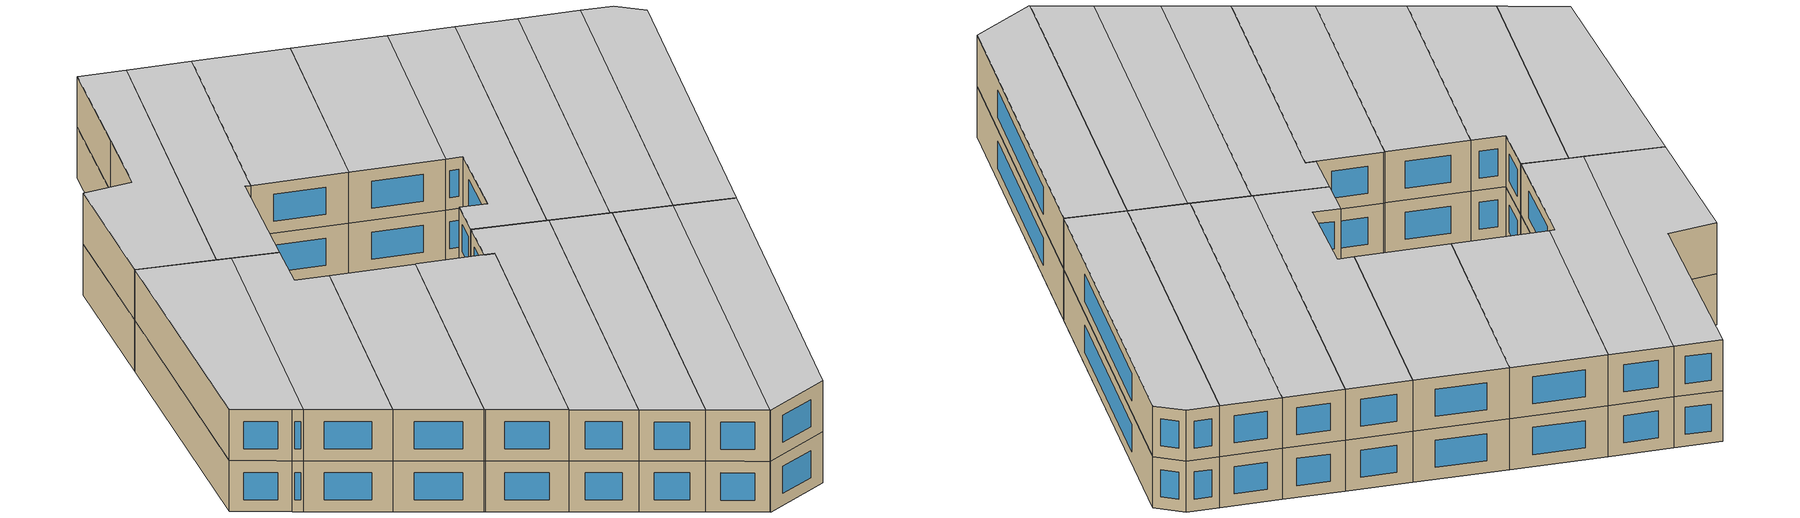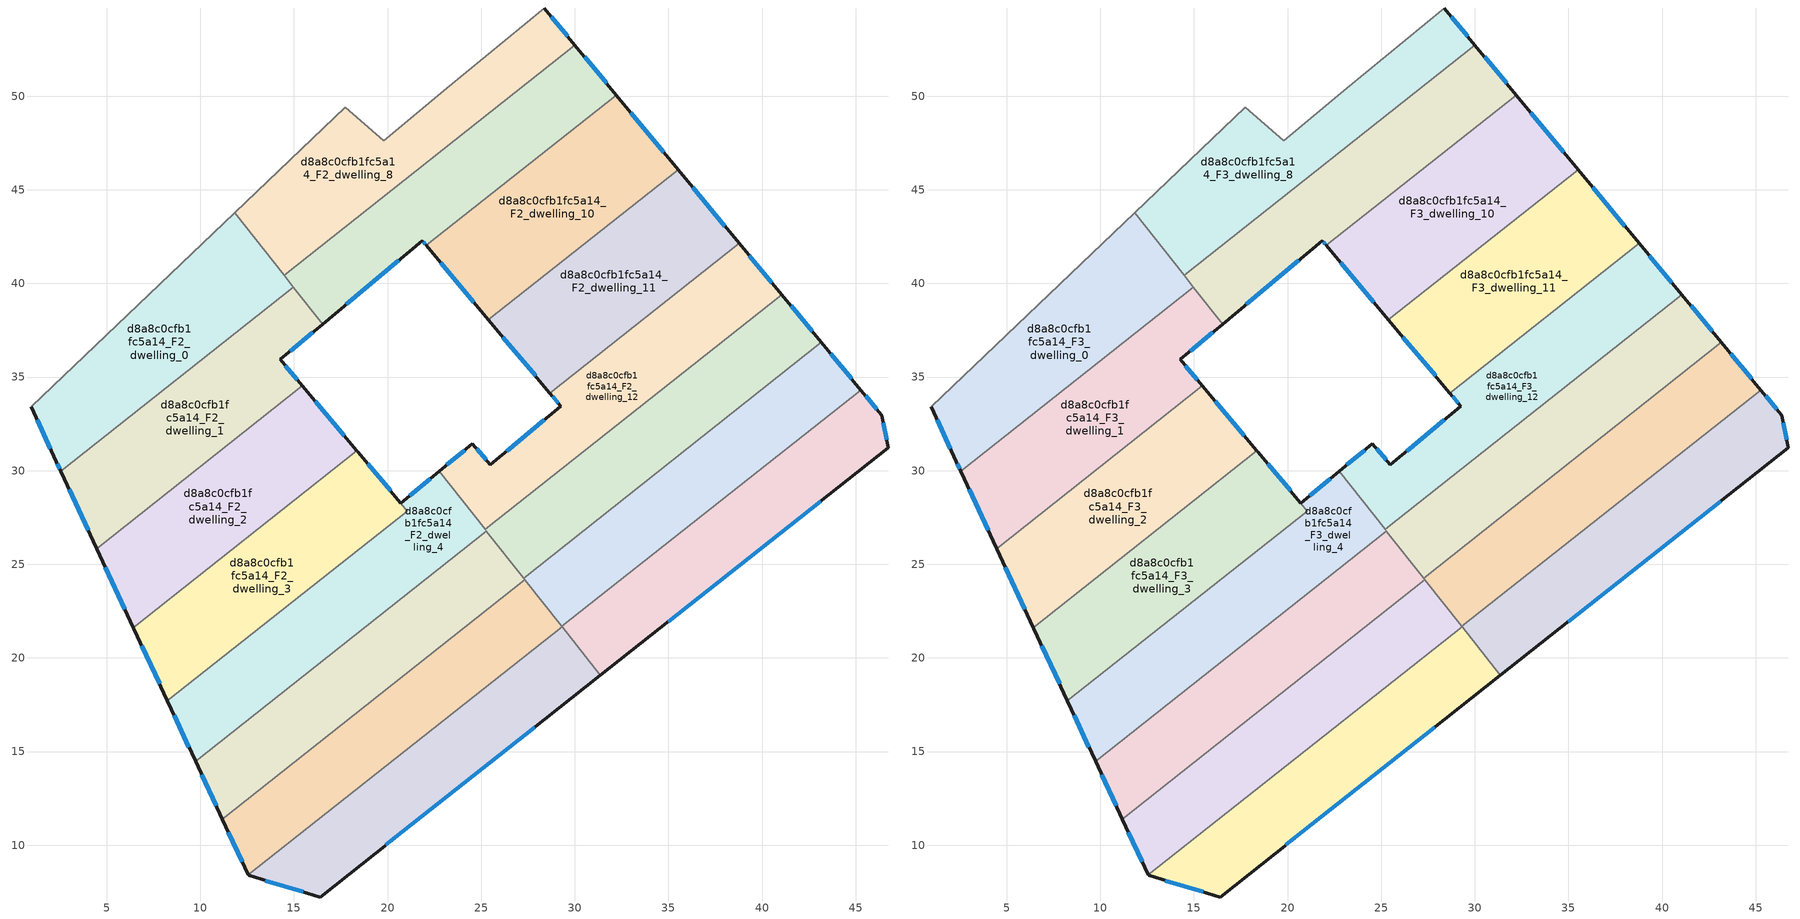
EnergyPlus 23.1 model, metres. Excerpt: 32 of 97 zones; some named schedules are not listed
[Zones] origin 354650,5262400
d8a8c0cfb1fc5a14_F2_dwelling_0
 floor to d8a8c0cfb1fc5a14_F1_dwelling_0 (EU_floor_Construction): 11.83,43.77 14.97,39.8 2.55,29.97 2.31,30.48 0.98,33.41 z6
 wall outside (EU_wall_Construction): 0.98,33.41 2.31,30.48 2.55,29.97 z6:9
 wall to d8a8c0cfb1fc5a14_F2_dwelling_1 (EU_wall_Construction): 2.55,29.97 14.97,39.8 z6:9
 wall adiabatic (EU_wall_Construction): 11.83,43.77 0.98,33.41 z6:9
 wall to d8a8c0cfb1fc5a14_F2_dwelling_8 (EU_wall_Construction): 14.48,40.43 11.83,43.77 z6:9
 wall to d8a8c0cfb1fc5a14_F2_dwelling_9 (EU_wall_Construction): 14.97,39.8 14.48,40.43 z6:9
 window (EU_Window_Construction): 2.37,30.36 2.5,30.09 / 1.29,32.72 2,31.17 z6.7:8.3
d8a8c0cfb1fc5a14_F2_dwelling_1
 floor to d8a8c0cfb1fc5a14_F1_dwelling_1 (EU_floor_Construction): 14.97,39.8 16.53,37.83 14.27,35.94 15.45,34.53 4.47,25.84 2.55,29.97 z6
 wall outside (EU_wall_Construction): 15.45,34.53 14.27,35.94 16.53,37.83 / 2.55,29.97 4.47,25.84 z6:9
 wall to d8a8c0cfb1fc5a14_F2_dwelling_2 (EU_wall_Construction): 4.47,25.84 15.45,34.53 z6:9
 wall to d8a8c0cfb1fc5a14_F2_dwelling_9 (EU_wall_Construction): 16.53,37.83 14.97,39.8 z6:9
 window (EU_Window_Construction): 14.8,36.39 16,37.39 / 15.17,34.86 14.54,35.61 / 3,29 4.02,26.81 z6.7:8.3
d8a8c0cfb1fc5a14_F2_dwelling_10
 floor to d8a8c0cfb1fc5a14_F1_dwelling_10 (EU_floor_Construction): 32.21,50.06 35.52,46.07 25.39,38.05 22.06,42.03 z6
 wall outside (EU_wall_Construction): 35.52,46.07 32.21,50.06 / 22.06,42.03 25.39,38.05 z6:9
 wall to d8a8c0cfb1fc5a14_F2_dwelling_9 (EU_wall_Construction): 32.21,50.06 22.06,42.03 z6:9
 wall to d8a8c0cfb1fc5a14_F2_dwelling_11 (EU_wall_Construction): 25.39,38.05 35.52,46.07 z6:9
 window (EU_Window_Construction): 34.74,47.01 32.99,49.12 / 22.84,41.09 24.61,38.99 z6.7:8.3
d8a8c0cfb1fc5a14_F2_dwelling_11
 floor to d8a8c0cfb1fc5a14_F1_dwelling_11 (EU_floor_Construction): 35.52,46.07 38.78,42.13 28.67,34.13 25.39,38.05 z6
 wall outside (EU_wall_Construction): 38.78,42.13 35.52,46.07 / 25.39,38.05 28.67,34.13 z6:9
 wall to d8a8c0cfb1fc5a14_F2_dwelling_12 (EU_wall_Construction): 28.67,34.13 38.78,42.13 z6:9
 window (EU_Window_Construction): 38.02,43.06 36.29,45.15 / 26.16,37.13 27.9,35.06 z6.7:8.3
d8a8c0cfb1fc5a14_F2_dwelling_12
 floor to d8a8c0cfb1fc5a14_F1_dwelling_12 (EU_floor_Construction): 38.78,42.13 41.05,39.39 25.21,26.86 22.75,29.97 24.53,31.45 25.48,30.3 29.25,33.45 28.67,34.13 z6
 wall outside (EU_wall_Construction): 28.67,34.13 29.25,33.45 25.48,30.3 24.53,31.45 22.75,29.97 / 41.05,39.39 38.78,42.13 z6:9
 wall to d8a8c0cfb1fc5a14_F2_dwelling_13 (EU_wall_Construction): 25.21,26.86 41.05,39.39 z6:9
 wall to d8a8c0cfb1fc5a14_F2_dwelling_4 (EU_wall_Construction): 22.75,29.97 25.21,26.86 z6:9
 window (EU_Window_Construction): 28.37,32.71 26.37,31.04 / 28.81,33.97 29.12,33.61 / 40.52,40.04 39.32,41.49 / 24.11,31.1 23.17,30.32 / 25.26,30.57 24.75,31.18 z6.7:8.3
d8a8c0cfb1fc5a14_F2_dwelling_13
 floor to d8a8c0cfb1fc5a14_F1_dwelling_13 (EU_floor_Construction): 41.05,39.39 43.17,36.85 27.27,24.26 25.21,26.86 z6
 wall outside (EU_wall_Construction): 43.17,36.85 41.05,39.39 z6:9
 wall to d8a8c0cfb1fc5a14_F2_dwelling_14 (EU_wall_Construction): 27.27,24.26 43.17,36.85 z6:9
 wall to d8a8c0cfb1fc5a14_F2_dwelling_5 (EU_wall_Construction): 25.28,26.78 27.27,24.26 z6:9
 wall to d8a8c0cfb1fc5a14_F2_dwelling_4 (EU_wall_Construction): 25.21,26.86 25.28,26.78 z6:9
 window (EU_Window_Construction): 42.67,37.44 41.55,38.8 z6.7:8.3
d8a8c0cfb1fc5a14_F2_dwelling_14
 floor to d8a8c0cfb1fc5a14_F1_dwelling_14 (EU_floor_Construction): 43.17,36.85 45.27,34.31 29.31,21.68 27.27,24.26 z6
 wall outside (EU_wall_Construction): 45.27,34.31 43.17,36.85 z6:9
 wall to d8a8c0cfb1fc5a14_F2_dwelling_15 (EU_wall_Construction): 29.31,21.68 45.27,34.31 z6:9
 wall to d8a8c0cfb1fc5a14_F2_dwelling_6 (EU_wall_Construction): 27.34,24.18 29.31,21.68 z6:9
 wall to d8a8c0cfb1fc5a14_F2_dwelling_5 (EU_wall_Construction): 27.27,24.27 27.34,24.18 z6:9
 window (EU_Window_Construction): 44.78,34.9 43.66,36.25 z6.7:8.3
d8a8c0cfb1fc5a14_F2_dwelling_15
 floor to d8a8c0cfb1fc5a14_F1_dwelling_15 (EU_floor_Construction): 46.39,32.96 46.73,31.23 31.37,19.08 29.31,21.68 45.27,34.31 z6
 wall outside (EU_wall_Construction): 31.37,19.08 46.73,31.23 46.39,32.96 45.27,34.31 z6:9
 wall to d8a8c0cfb1fc5a14_F2_dwelling_7 (EU_wall_Construction): 29.32,21.67 31.37,19.08 z6:9
 window (EU_Window_Construction): 46.12,33.28 45.53,33.99 / 46.65,31.64 46.47,32.56 / 34.98,21.93 43.13,28.38 z6.7:8.3
d8a8c0cfb1fc5a14_F2_dwelling_2
 floor to d8a8c0cfb1fc5a14_F1_dwelling_2 (EU_floor_Construction): 15.45,34.53 18.36,31.06 6.43,21.62 4.47,25.84 z6
 wall outside (EU_wall_Construction): 18.36,31.06 15.45,34.53 / 4.47,25.84 6.43,21.62 z6:9
 wall to d8a8c0cfb1fc5a14_F2_dwelling_3 (EU_wall_Construction): 6.43,21.62 18.36,31.06 z6:9
 window (EU_Window_Construction): 17.68,31.87 16.13,33.71 / 4.93,24.85 5.97,22.61 z6.7:8.3
d8a8c0cfb1fc5a14_F2_dwelling_3
 floor to d8a8c0cfb1fc5a14_F1_dwelling_3 (EU_floor_Construction): 18.4,31.02 21.06,27.84 8.25,17.7 6.45,21.57 6.43,21.62 18.36,31.06 z6
 wall outside (EU_wall_Construction): 20.7,28.27 18.4,31.02 18.36,31.06 / 6.43,21.62 6.45,21.57 8.25,17.7 z6:9
 wall to d8a8c0cfb1fc5a14_F2_dwelling_4 (EU_wall_Construction): 8.25,17.7 21.06,27.84 20.71,28.26 z6:9
 window (EU_Window_Construction): 20.16,28.91 18.94,30.37 / 6.87,20.66 7.83,18.61 z6.7:8.3
d8a8c0cfb1fc5a14_F2_dwelling_4
 floor to d8a8c0cfb1fc5a14_F1_dwelling_4 (EU_floor_Construction): 22.75,29.97 25.28,26.78 9.74,14.48 8.25,17.7 21.06,27.84 20.71,28.26 z6
 wall outside (EU_wall_Construction): 8.25,17.7 9.74,14.48 / 22.75,29.97 20.71,28.26 z6:9
 wall to d8a8c0cfb1fc5a14_F2_dwelling_5 (EU_wall_Construction): 9.74,14.48 25.28,26.78 z6:9
 window (EU_Window_Construction): 8.6,16.95 9.39,15.24 / 22.27,29.57 21.19,28.67 z6.7:8.3
d8a8c0cfb1fc5a14_F2_dwelling_5
 floor to d8a8c0cfb1fc5a14_F1_dwelling_5 (EU_floor_Construction): 25.28,26.78 27.34,24.18 11.18,11.39 9.74,14.48 z6
 wall outside (EU_wall_Construction): 9.74,14.48 11.18,11.39 z6:9
 wall to d8a8c0cfb1fc5a14_F2_dwelling_6 (EU_wall_Construction): 11.18,11.39 27.34,24.18 z6:9
 window (EU_Window_Construction): 10.08,13.76 10.84,12.12 z6.7:8.3
d8a8c0cfb1fc5a14_F2_dwelling_6
 floor to d8a8c0cfb1fc5a14_F1_dwelling_6 (EU_floor_Construction): 27.34,24.18 29.32,21.67 12.56,8.42 11.18,11.39 z6
 wall outside (EU_wall_Construction): 11.18,11.39 12.56,8.42 z6:9
 wall to d8a8c0cfb1fc5a14_F2_dwelling_7 (EU_wall_Construction): 12.56,8.42 29.32,21.67 z6:9
 window (EU_Window_Construction): 11.51,10.69 12.24,9.12 z6.7:8.3
d8a8c0cfb1fc5a14_F2_dwelling_7
 floor to d8a8c0cfb1fc5a14_F1_dwelling_7 (EU_floor_Construction): 29.32,21.67 31.37,19.08 16.4,7.23 12.58,8.38 12.56,8.42 z6
 wall outside (EU_wall_Construction): 12.56,8.42 12.58,8.38 16.4,7.23 31.37,19.08 z6:9
 window (EU_Window_Construction): 19.92,10.01 27.86,16.3 / 13.48,8.11 15.5,7.5 z6.7:8.3
d8a8c0cfb1fc5a14_F2_dwelling_8
 floor to d8a8c0cfb1fc5a14_F1_dwelling_8 (EU_floor_Construction): 28.36,54.71 30.01,52.72 14.47,40.43 11.83,43.77 17.74,49.41 19.81,47.62 23.16,50.41 z6
 wall outside (EU_wall_Construction): 30.01,52.72 28.36,54.71 z6:9
 wall adiabatic (EU_wall_Construction): 28.36,54.71 23.16,50.41 19.81,47.62 17.74,49.41 11.83,43.77 z6:9
 wall to d8a8c0cfb1fc5a14_F2_dwelling_9 (EU_wall_Construction): 14.47,40.43 30.01,52.72 z6:9
 window (EU_Window_Construction): 29.62,53.19 28.74,54.24 z6.7:8.3
d8a8c0cfb1fc5a14_F2_dwelling_9
 floor to d8a8c0cfb1fc5a14_F1_dwelling_9 (EU_floor_Construction): 30.01,52.72 32.21,50.06 22.06,42.03 21.85,42.27 16.53,37.83 14.47,40.43 z6
 wall outside (EU_wall_Construction): 16.53,37.83 21.85,42.27 22.06,42.03 / 32.21,50.06 30.01,52.72 z6:9
 window (EU_Window_Construction): 17.78,38.87 20.6,41.23 / 31.69,50.68 30.52,52.09 / 21.9,42.21 22.01,42.08 z6.7:8.3
d8a8c0cfb1fc5a14_F3_dwelling_0
 floor to d8a8c0cfb1fc5a14_F2_dwelling_0 (EU_floor_Construction): 11.83,43.77 14.97,39.8 2.55,29.97 2.31,30.48 0.98,33.41 z9
 wall outside (EU_wall_Construction): 0.98,33.41 2.31,30.48 2.55,29.97 z9:12
 wall to d8a8c0cfb1fc5a14_F3_dwelling_1 (EU_wall_Construction): 2.55,29.97 14.97,39.8 z9:12
 wall adiabatic (EU_wall_Construction): 11.83,43.77 0.98,33.41 z9:12
 wall to d8a8c0cfb1fc5a14_F3_dwelling_8 (EU_wall_Construction): 14.48,40.43 11.83,43.77 z9:12
 wall to d8a8c0cfb1fc5a14_F3_dwelling_9 (EU_wall_Construction): 14.97,39.8 14.48,40.43 z9:12
 window (EU_Window_Construction): 2.37,30.36 2.5,30.09 / 1.29,32.72 2,31.17 z9.7:11.3
 ceiling to d8a8c0cfb1fc5a14_F4_dwelling_0 (EU_floor_Construction): 14.97,39.8 11.83,43.77 0.98,33.41 2.31,30.48 2.55,29.97 z12
d8a8c0cfb1fc5a14_F3_dwelling_1
 floor to d8a8c0cfb1fc5a14_F2_dwelling_1 (EU_floor_Construction): 14.97,39.8 16.53,37.83 14.27,35.94 15.45,34.53 4.47,25.84 2.55,29.97 z9
 wall outside (EU_wall_Construction): 15.45,34.53 14.27,35.94 16.53,37.83 / 2.55,29.97 4.47,25.84 z9:12
 wall to d8a8c0cfb1fc5a14_F3_dwelling_2 (EU_wall_Construction): 4.47,25.84 15.45,34.53 z9:12
 wall to d8a8c0cfb1fc5a14_F3_dwelling_9 (EU_wall_Construction): 16.53,37.83 14.97,39.8 z9:12
 window (EU_Window_Construction): 14.8,36.39 16,37.39 / 15.17,34.86 14.54,35.61 / 3,29 4.02,26.81 z9.7:11.3
 ceiling to d8a8c0cfb1fc5a14_F4_dwelling_1 (EU_floor_Construction): 15.45,34.53 14.27,35.94 16.53,37.83 14.97,39.8 2.55,29.97 4.47,25.84 z12
d8a8c0cfb1fc5a14_F3_dwelling_10
 floor to d8a8c0cfb1fc5a14_F2_dwelling_10 (EU_floor_Construction): 32.21,50.06 35.52,46.07 25.39,38.05 22.06,42.03 z9
 wall outside (EU_wall_Construction): 35.52,46.07 32.21,50.06 / 22.06,42.03 25.39,38.05 z9:12
 wall to d8a8c0cfb1fc5a14_F3_dwelling_9 (EU_wall_Construction): 32.21,50.06 22.06,42.03 z9:12
 wall to d8a8c0cfb1fc5a14_F3_dwelling_11 (EU_wall_Construction): 25.39,38.05 35.52,46.07 z9:12
 window (EU_Window_Construction): 34.74,47.01 32.99,49.12 / 22.84,41.09 24.61,38.99 z9.7:11.3
 ceiling to d8a8c0cfb1fc5a14_F4_dwelling_10 (EU_floor_Construction): 35.52,46.07 32.21,50.06 22.06,42.03 25.39,38.05 z12
d8a8c0cfb1fc5a14_F3_dwelling_11
 floor to d8a8c0cfb1fc5a14_F2_dwelling_11 (EU_floor_Construction): 35.52,46.07 38.78,42.13 28.67,34.13 25.39,38.05 z9
 wall outside (EU_wall_Construction): 38.78,42.13 35.52,46.07 / 25.39,38.05 28.67,34.13 z9:12
 wall to d8a8c0cfb1fc5a14_F3_dwelling_12 (EU_wall_Construction): 28.67,34.13 38.78,42.13 z9:12
 window (EU_Window_Construction): 38.02,43.06 36.29,45.15 / 26.16,37.13 27.9,35.06 z9.7:11.3
 ceiling to d8a8c0cfb1fc5a14_F4_dwelling_11 (EU_floor_Construction): 38.78,42.13 35.52,46.07 25.39,38.05 28.67,34.13 z12
d8a8c0cfb1fc5a14_F3_dwelling_12
 floor to d8a8c0cfb1fc5a14_F2_dwelling_12 (EU_floor_Construction): 38.78,42.13 41.05,39.39 25.21,26.86 22.75,29.97 24.53,31.45 25.48,30.3 29.25,33.45 28.67,34.13 z9
 wall outside (EU_wall_Construction): 28.67,34.13 29.25,33.45 25.48,30.3 24.53,31.45 22.75,29.97 / 41.05,39.39 38.78,42.13 z9:12
 wall to d8a8c0cfb1fc5a14_F3_dwelling_13 (EU_wall_Construction): 25.21,26.86 41.05,39.39 z9:12
 wall to d8a8c0cfb1fc5a14_F3_dwelling_4 (EU_wall_Construction): 22.75,29.97 25.21,26.86 z9:12
 window (EU_Window_Construction): 28.37,32.71 26.37,31.04 / 28.81,33.97 29.12,33.61 / 40.52,40.04 39.32,41.49 / 24.11,31.1 23.17,30.32 / 25.26,30.57 24.75,31.18 z9.7:11.3
 ceiling to d8a8c0cfb1fc5a14_F4_dwelling_12 (EU_floor_Construction): 41.05,39.39 38.78,42.13 28.67,34.13 29.25,33.45 25.48,30.3 24.53,31.45 22.75,29.97 25.21,26.86 z12
d8a8c0cfb1fc5a14_F3_dwelling_13
 floor to d8a8c0cfb1fc5a14_F2_dwelling_13 (EU_floor_Construction): 41.05,39.39 43.17,36.85 27.27,24.26 25.21,26.86 z9
 wall outside (EU_wall_Construction): 43.17,36.85 41.05,39.39 z9:12
 wall to d8a8c0cfb1fc5a14_F3_dwelling_14 (EU_wall_Construction): 27.27,24.26 43.17,36.85 z9:12
 wall to d8a8c0cfb1fc5a14_F3_dwelling_5 (EU_wall_Construction): 25.28,26.78 27.27,24.26 z9:12
 wall to d8a8c0cfb1fc5a14_F3_dwelling_4 (EU_wall_Construction): 25.21,26.86 25.28,26.78 z9:12
 window (EU_Window_Construction): 42.67,37.44 41.55,38.8 z9.7:11.3
 ceiling to d8a8c0cfb1fc5a14_F4_dwelling_13 (EU_floor_Construction): 43.17,36.85 41.05,39.39 25.21,26.86 27.27,24.26 z12
d8a8c0cfb1fc5a14_F3_dwelling_14
 floor to d8a8c0cfb1fc5a14_F2_dwelling_14 (EU_floor_Construction): 43.17,36.85 45.27,34.31 29.31,21.68 27.27,24.26 z9
 wall outside (EU_wall_Construction): 45.27,34.31 43.17,36.85 z9:12
 wall to d8a8c0cfb1fc5a14_F3_dwelling_15 (EU_wall_Construction): 29.31,21.68 45.27,34.31 z9:12
 wall to d8a8c0cfb1fc5a14_F3_dwelling_6 (EU_wall_Construction): 27.34,24.18 29.31,21.68 z9:12
 wall to d8a8c0cfb1fc5a14_F3_dwelling_5 (EU_wall_Construction): 27.27,24.27 27.34,24.18 z9:12
 window (EU_Window_Construction): 44.78,34.9 43.66,36.25 z9.7:11.3
 ceiling to d8a8c0cfb1fc5a14_F4_dwelling_14 (EU_floor_Construction): 45.27,34.31 43.17,36.85 27.27,24.26 29.31,21.68 z12
d8a8c0cfb1fc5a14_F3_dwelling_15
 floor to d8a8c0cfb1fc5a14_F2_dwelling_15 (EU_floor_Construction): 46.39,32.96 46.73,31.23 31.37,19.08 29.31,21.68 45.27,34.31 z9
 wall outside (EU_wall_Construction): 31.37,19.08 46.73,31.23 46.39,32.96 45.27,34.31 z9:12
 wall to d8a8c0cfb1fc5a14_F3_dwelling_7 (EU_wall_Construction): 29.32,21.67 31.37,19.08 z9:12
 window (EU_Window_Construction): 46.12,33.28 45.53,33.99 / 46.65,31.64 46.47,32.56 / 34.98,21.93 43.13,28.38 z9.7:11.3
 ceiling to d8a8c0cfb1fc5a14_F4_dwelling_15 (EU_floor_Construction): 46.73,31.23 46.39,32.96 45.27,34.31 29.31,21.68 31.37,19.08 z12
d8a8c0cfb1fc5a14_F3_dwelling_2
 floor to d8a8c0cfb1fc5a14_F2_dwelling_2 (EU_floor_Construction): 15.45,34.53 18.36,31.06 6.43,21.62 4.47,25.84 z9
 wall outside (EU_wall_Construction): 18.36,31.06 15.45,34.53 / 4.47,25.84 6.43,21.62 z9:12
 wall to d8a8c0cfb1fc5a14_F3_dwelling_3 (EU_wall_Construction): 6.43,21.62 18.36,31.06 z9:12
 window (EU_Window_Construction): 17.68,31.87 16.13,33.71 / 4.93,24.85 5.97,22.61 z9.7:11.3
 ceiling to d8a8c0cfb1fc5a14_F4_dwelling_2 (EU_floor_Construction): 18.36,31.06 15.45,34.53 4.47,25.84 6.43,21.62 z12
d8a8c0cfb1fc5a14_F3_dwelling_3
 floor to d8a8c0cfb1fc5a14_F2_dwelling_3 (EU_floor_Construction): 18.4,31.02 21.06,27.84 8.25,17.7 6.45,21.57 6.43,21.62 18.36,31.06 z9
 wall outside (EU_wall_Construction): 20.7,28.27 18.4,31.02 18.36,31.06 / 6.43,21.62 6.45,21.57 8.25,17.7 z9:12
 wall to d8a8c0cfb1fc5a14_F3_dwelling_4 (EU_wall_Construction): 8.25,17.7 21.06,27.84 20.71,28.26 z9:12
 window (EU_Window_Construction): 20.16,28.91 18.94,30.37 / 6.87,20.66 7.83,18.61 z9.7:11.3
 ceiling to d8a8c0cfb1fc5a14_F4_dwelling_3 (EU_floor_Construction): 21.06,27.84 18.4,31.02 18.36,31.06 6.43,21.62 6.45,21.57 8.25,17.7 z12
d8a8c0cfb1fc5a14_F3_dwelling_4
 floor to d8a8c0cfb1fc5a14_F2_dwelling_4 (EU_floor_Construction): 22.75,29.97 25.28,26.78 9.74,14.48 8.25,17.7 21.06,27.84 20.71,28.26 z9
 wall outside (EU_wall_Construction): 8.25,17.7 9.74,14.48 / 22.75,29.97 20.71,28.26 z9:12
 wall to d8a8c0cfb1fc5a14_F3_dwelling_5 (EU_wall_Construction): 9.74,14.48 25.28,26.78 z9:12
 window (EU_Window_Construction): 8.6,16.95 9.39,15.24 / 22.27,29.57 21.19,28.67 z9.7:11.3
 ceiling to d8a8c0cfb1fc5a14_F4_dwelling_4 (EU_floor_Construction): 25.28,26.78 22.75,29.97 20.71,28.26 21.06,27.84 8.25,17.7 9.74,14.48 z12
d8a8c0cfb1fc5a14_F3_dwelling_5
 floor to d8a8c0cfb1fc5a14_F2_dwelling_5 (EU_floor_Construction): 25.28,26.78 27.34,24.18 11.18,11.39 9.74,14.48 z9
 wall outside (EU_wall_Construction): 9.74,14.48 11.18,11.39 z9:12
 wall to d8a8c0cfb1fc5a14_F3_dwelling_6 (EU_wall_Construction): 11.18,11.39 27.34,24.18 z9:12
 window (EU_Window_Construction): 10.08,13.76 10.84,12.12 z9.7:11.3
 ceiling to d8a8c0cfb1fc5a14_F4_dwelling_5 (EU_floor_Construction): 27.34,24.18 25.28,26.78 9.74,14.48 11.18,11.39 z12
d8a8c0cfb1fc5a14_F3_dwelling_6
 floor to d8a8c0cfb1fc5a14_F2_dwelling_6 (EU_floor_Construction): 27.34,24.18 29.32,21.67 12.56,8.42 11.18,11.39 z9
 wall outside (EU_wall_Construction): 11.18,11.39 12.56,8.42 z9:12
 wall to d8a8c0cfb1fc5a14_F3_dwelling_7 (EU_wall_Construction): 12.56,8.42 29.32,21.67 z9:12
 window (EU_Window_Construction): 11.51,10.69 12.24,9.12 z9.7:11.3
 ceiling to d8a8c0cfb1fc5a14_F4_dwelling_6 (EU_floor_Construction): 29.32,21.67 27.34,24.18 11.18,11.39 12.56,8.42 z12
d8a8c0cfb1fc5a14_F3_dwelling_7
 floor to d8a8c0cfb1fc5a14_F2_dwelling_7 (EU_floor_Construction): 29.32,21.67 31.37,19.08 16.4,7.23 12.58,8.38 12.56,8.42 z9
 wall outside (EU_wall_Construction): 12.56,8.42 12.58,8.38 16.4,7.23 31.37,19.08 z9:12
 window (EU_Window_Construction): 19.92,10.01 27.86,16.3 / 13.48,8.11 15.5,7.5 z9.7:11.3
 ceiling to d8a8c0cfb1fc5a14_F4_dwelling_7 (EU_floor_Construction): 31.37,19.08 29.32,21.67 12.56,8.42 12.58,8.38 16.4,7.23 z12
d8a8c0cfb1fc5a14_F3_dwelling_8
 floor to d8a8c0cfb1fc5a14_F2_dwelling_8 (EU_floor_Construction): 28.36,54.71 30.01,52.72 14.47,40.43 11.83,43.77 17.74,49.41 19.81,47.62 23.16,50.41 z9
 wall outside (EU_wall_Construction): 30.01,52.72 28.36,54.71 z9:12
 wall adiabatic (EU_wall_Construction): 28.36,54.71 23.16,50.41 19.81,47.62 17.74,49.41 11.83,43.77 z9:12
 wall to d8a8c0cfb1fc5a14_F3_dwelling_9 (EU_wall_Construction): 14.47,40.43 30.01,52.72 z9:12
 window (EU_Window_Construction): 29.62,53.19 28.74,54.24 z9.7:11.3
 ceiling to d8a8c0cfb1fc5a14_F4_dwelling_8 (EU_floor_Construction): 23.16,50.41 19.81,47.62 17.74,49.41 11.83,43.77 14.47,40.43 30.01,52.72 28.36,54.71 z12
d8a8c0cfb1fc5a14_F3_dwelling_9
 floor to d8a8c0cfb1fc5a14_F2_dwelling_9 (EU_floor_Construction): 30.01,52.72 32.21,50.06 22.06,42.03 21.85,42.27 16.53,37.83 14.47,40.43 z9
 wall outside (EU_wall_Construction): 16.53,37.83 21.85,42.27 22.06,42.03 / 32.21,50.06 30.01,52.72 z9:12
 window (EU_Window_Construction): 17.78,38.87 20.6,41.23 / 31.69,50.68 30.52,52.09 / 21.9,42.21 22.01,42.08 z9.7:11.3
 ceiling to d8a8c0cfb1fc5a14_F4_dwelling_9 (EU_floor_Construction): 22.06,42.03 32.21,50.06 30.01,52.72 14.47,40.43 16.53,37.83 21.85,42.27 z12
[Building]
EU S2 Campaign: North Axis=0; Terrain=City; Solar Distribution=FullExterior
[Site:Location]
Budapest.Ferenc.Liszt.Intl.AP: Latitude=47.437; Longitude=19.256; Time Zone=1; Elevation=185
[SizingPeriod:WeatherFileDays]
AnnualSizingPeriod: Begin Month=1; Begin Day of Month=1; End Month=12; End Day of Month=31; Day of Week for Start Day=Monday; Use Weather File Daylight Saving Period=No; Use Weather File Rain and Snow Indicators=No
[MATERIAL]
EU_InternalMass_Material: Roughness=MediumRough; Thickness=0.1; Conductivity=1; Density=1800; Specific Heat=900; Thermal Absorptance=0.9; Solar Absorptance=0.7; Visible Absorptance=0.7
[MATERIAL:NOMASS] Roughness=MediumRough; Thermal Absorptance=0.9; Solar Absorptance=0.7; Visible Absorptance=0.7
Name | Thermal Resistance
EU_wall_NoMass | 0.832559
EU_floor_NoMass | 0.872794
[WINDOWMATERIAL:SIMPLEGLAZINGSYSTEM]
EU_Window_SimpleGlazing: UFactor=2.79869; Solar Heat Gain Coefficient=0.75; Visible Transmittance=0.75
[CONSTRUCTION]
EU_wall_Construction: EU_wall_NoMass
EU_floor_Construction: EU_floor_NoMass
EU_Window_Construction: EU_Window_SimpleGlazing
EU_InternalMass_Construction: EU_InternalMass_Material
[ZONE] Type=1; Multiplier=1; Ceiling Height=autocalculate; Floor Area=autocalculate; Part of Total Floor Area=Yes
Name | Volume
d8a8c0cfb1fc5a14_F2_dwelling_0; d8a8c0cfb1fc5a14_F3_dwelling_0 | 200.952
d8a8c0cfb1fc5a14_F2_dwelling_1; d8a8c0cfb1fc5a14_F3_dwelling_1; d8a8c0cfb1fc5a14_F2_dwelling_5; d8a8c0cfb1fc5a14_F3_dwelling_5 | 200.955
d8a8c0cfb1fc5a14_F2_dwelling_10; d8a8c0cfb1fc5a14_F3_dwelling_10 | 200.999
d8a8c0cfb1fc5a14_F2_dwelling_11; d8a8c0cfb1fc5a14_F3_dwelling_11 | 197.911
d8a8c0cfb1fc5a14_F2_dwelling_12; d8a8c0cfb1fc5a14_F3_dwelling_12 | 204.01
d8a8c0cfb1fc5a14_F2_dwelling_13; d8a8c0cfb1fc5a14_F3_dwelling_13; d8a8c0cfb1fc5a14_F2_dwelling_6; d8a8c0cfb1fc5a14_F3_dwelling_6 | 200.908
d8a8c0cfb1fc5a14_F2_dwelling_14; d8a8c0cfb1fc5a14_F3_dwelling_14 | 200.985
d8a8c0cfb1fc5a14_F2_dwelling_15; d8a8c0cfb1fc5a14_F3_dwelling_15 | 200.94
d8a8c0cfb1fc5a14_F2_dwelling_2; d8a8c0cfb1fc5a14_F3_dwelling_2 | 198.65
d8a8c0cfb1fc5a14_F2_dwelling_3; d8a8c0cfb1fc5a14_F3_dwelling_3 | 198.526
d8a8c0cfb1fc5a14_F2_dwelling_4; d8a8c0cfb1fc5a14_F3_dwelling_4 | 205.615
d8a8c0cfb1fc5a14_F2_dwelling_7; d8a8c0cfb1fc5a14_F3_dwelling_7 | 200.996
d8a8c0cfb1fc5a14_F2_dwelling_8; d8a8c0cfb1fc5a14_F3_dwelling_8 | 200.971
d8a8c0cfb1fc5a14_F2_dwelling_9; d8a8c0cfb1fc5a14_F3_dwelling_9 | 200.895
[INTERNALMASS] Construction=EU_InternalMass_Construction
Name | Zone or ZoneList | Surface Area
d8a8c0cfb1fc5a14_F2_dwelling_0_EU_InternalMass | d8a8c0cfb1fc5a14_F2_dwelling_0 | 66.984
d8a8c0cfb1fc5a14_F2_dwelling_1_EU_InternalMass | d8a8c0cfb1fc5a14_F2_dwelling_1 | 66.9851
d8a8c0cfb1fc5a14_F2_dwelling_2_EU_InternalMass | d8a8c0cfb1fc5a14_F2_dwelling_2 | 66.2105
d8a8c0cfb1fc5a14_F2_dwelling_3_EU_InternalMass | d8a8c0cfb1fc5a14_F2_dwelling_3 | 66.1892
d8a8c0cfb1fc5a14_F2_dwelling_4_EU_InternalMass | d8a8c0cfb1fc5a14_F2_dwelling_4 | 68.5387
d8a8c0cfb1fc5a14_F2_dwelling_5_EU_InternalMass | d8a8c0cfb1fc5a14_F2_dwelling_5 | 66.9851
d8a8c0cfb1fc5a14_F2_dwelling_6_EU_InternalMass | d8a8c0cfb1fc5a14_F2_dwelling_6 | 66.9694
d8a8c0cfb1fc5a14_F2_dwelling_7_EU_InternalMass | d8a8c0cfb1fc5a14_F2_dwelling_7 | 66.9987
d8a8c0cfb1fc5a14_F2_dwelling_8_EU_InternalMass | d8a8c0cfb1fc5a14_F2_dwelling_8 | 66.9903
d8a8c0cfb1fc5a14_F2_dwelling_9_EU_InternalMass | d8a8c0cfb1fc5a14_F2_dwelling_9 | 66.9652
d8a8c0cfb1fc5a14_F2_dwelling_10_EU_InternalMass | d8a8c0cfb1fc5a14_F2_dwelling_10 | 66.9996
d8a8c0cfb1fc5a14_F2_dwelling_11_EU_InternalMass | d8a8c0cfb1fc5a14_F2_dwelling_11 | 65.9704
d8a8c0cfb1fc5a14_F2_dwelling_12_EU_InternalMass | d8a8c0cfb1fc5a14_F2_dwelling_12 | 68.0022
d8a8c0cfb1fc5a14_F2_dwelling_13_EU_InternalMass | d8a8c0cfb1fc5a14_F2_dwelling_13 | 66.9695
d8a8c0cfb1fc5a14_F2_dwelling_14_EU_InternalMass | d8a8c0cfb1fc5a14_F2_dwelling_14 | 66.9952
d8a8c0cfb1fc5a14_F2_dwelling_15_EU_InternalMass | d8a8c0cfb1fc5a14_F2_dwelling_15 | 66.9799
d8a8c0cfb1fc5a14_F3_dwelling_0_EU_InternalMass | d8a8c0cfb1fc5a14_F3_dwelling_0 | 66.984
d8a8c0cfb1fc5a14_F3_dwelling_1_EU_InternalMass | d8a8c0cfb1fc5a14_F3_dwelling_1 | 66.9851
d8a8c0cfb1fc5a14_F3_dwelling_2_EU_InternalMass | d8a8c0cfb1fc5a14_F3_dwelling_2 | 66.2105
d8a8c0cfb1fc5a14_F3_dwelling_3_EU_InternalMass | d8a8c0cfb1fc5a14_F3_dwelling_3 | 66.1892
d8a8c0cfb1fc5a14_F3_dwelling_4_EU_InternalMass | d8a8c0cfb1fc5a14_F3_dwelling_4 | 68.5387
d8a8c0cfb1fc5a14_F3_dwelling_5_EU_InternalMass | d8a8c0cfb1fc5a14_F3_dwelling_5 | 66.9851
d8a8c0cfb1fc5a14_F3_dwelling_6_EU_InternalMass | d8a8c0cfb1fc5a14_F3_dwelling_6 | 66.9694
d8a8c0cfb1fc5a14_F3_dwelling_7_EU_InternalMass | d8a8c0cfb1fc5a14_F3_dwelling_7 | 66.9987
d8a8c0cfb1fc5a14_F3_dwelling_8_EU_InternalMass | d8a8c0cfb1fc5a14_F3_dwelling_8 | 66.9903
d8a8c0cfb1fc5a14_F3_dwelling_9_EU_InternalMass | d8a8c0cfb1fc5a14_F3_dwelling_9 | 66.9652
d8a8c0cfb1fc5a14_F3_dwelling_10_EU_InternalMass | d8a8c0cfb1fc5a14_F3_dwelling_10 | 66.9996
d8a8c0cfb1fc5a14_F3_dwelling_11_EU_InternalMass | d8a8c0cfb1fc5a14_F3_dwelling_11 | 65.9704
d8a8c0cfb1fc5a14_F3_dwelling_12_EU_InternalMass | d8a8c0cfb1fc5a14_F3_dwelling_12 | 68.0022
d8a8c0cfb1fc5a14_F3_dwelling_13_EU_InternalMass | d8a8c0cfb1fc5a14_F3_dwelling_13 | 66.9695
d8a8c0cfb1fc5a14_F3_dwelling_14_EU_InternalMass | d8a8c0cfb1fc5a14_F3_dwelling_14 | 66.9952
d8a8c0cfb1fc5a14_F3_dwelling_15_EU_InternalMass | d8a8c0cfb1fc5a14_F3_dwelling_15 | 66.9799
[OTHEREQUIPMENT] Fuel Type=Electricity; Design Level Calculation Method=Watts/Area; Power per Zone Floor Area=1; Fraction Latent=0; Fraction Radiant=0; Fraction Lost=0; Carbon Dioxide Generation Rate=0; EndUse Subcategory=EU_Step8_InternalGains
Name | Zone or ZoneList or Space or SpaceList | Schedule
EU_Step8_InternalGain_d8a8c0cfb1fc5a14_F2_dwelling_0_f000 | d8a8c0cfb1fc5a14_F2_dwelling_0 | EU_Step8_GainSchedule_d8a8c0cfb1fc5a14_F2_dwelling_0_f000
EU_Step8_InternalGain_d8a8c0cfb1fc5a14_F2_dwelling_1_f000 | d8a8c0cfb1fc5a14_F2_dwelling_1 | EU_Step8_GainSchedule_d8a8c0cfb1fc5a14_F2_dwelling_1_f000
EU_Step8_InternalGain_d8a8c0cfb1fc5a14_F2_dwelling_2_f000 | d8a8c0cfb1fc5a14_F2_dwelling_2 | EU_Step8_GainSchedule_d8a8c0cfb1fc5a14_F2_dwelling_2_f000
EU_Step8_InternalGain_d8a8c0cfb1fc5a14_F2_dwelling_3_f000 | d8a8c0cfb1fc5a14_F2_dwelling_3 | EU_Step8_GainSchedule_d8a8c0cfb1fc5a14_F2_dwelling_3_f000
EU_Step8_InternalGain_d8a8c0cfb1fc5a14_F2_dwelling_4_f000 | d8a8c0cfb1fc5a14_F2_dwelling_4 | EU_Step8_GainSchedule_d8a8c0cfb1fc5a14_F2_dwelling_4_f000
EU_Step8_InternalGain_d8a8c0cfb1fc5a14_F2_dwelling_5_f000 | d8a8c0cfb1fc5a14_F2_dwelling_5 | EU_Step8_GainSchedule_d8a8c0cfb1fc5a14_F2_dwelling_5_f000
EU_Step8_InternalGain_d8a8c0cfb1fc5a14_F2_dwelling_6_f000 | d8a8c0cfb1fc5a14_F2_dwelling_6 | EU_Step8_GainSchedule_d8a8c0cfb1fc5a14_F2_dwelling_6_f000
EU_Step8_InternalGain_d8a8c0cfb1fc5a14_F2_dwelling_7_f000 | d8a8c0cfb1fc5a14_F2_dwelling_7 | EU_Step8_GainSchedule_d8a8c0cfb1fc5a14_F2_dwelling_7_f000
EU_Step8_InternalGain_d8a8c0cfb1fc5a14_F2_dwelling_8_f000 | d8a8c0cfb1fc5a14_F2_dwelling_8 | EU_Step8_GainSchedule_d8a8c0cfb1fc5a14_F2_dwelling_8_f000
EU_Step8_InternalGain_d8a8c0cfb1fc5a14_F2_dwelling_9_f000 | d8a8c0cfb1fc5a14_F2_dwelling_9 | EU_Step8_GainSchedule_d8a8c0cfb1fc5a14_F2_dwelling_9_f000
EU_Step8_InternalGain_d8a8c0cfb1fc5a14_F2_dwelling_10_f000 | d8a8c0cfb1fc5a14_F2_dwelling_10 | EU_Step8_GainSchedule_d8a8c0cfb1fc5a14_F2_dwelling_10_f000
EU_Step8_InternalGain_d8a8c0cfb1fc5a14_F2_dwelling_11_f000 | d8a8c0cfb1fc5a14_F2_dwelling_11 | EU_Step8_GainSchedule_d8a8c0cfb1fc5a14_F2_dwelling_11_f000
EU_Step8_InternalGain_d8a8c0cfb1fc5a14_F2_dwelling_12_f000 | d8a8c0cfb1fc5a14_F2_dwelling_12 | EU_Step8_GainSchedule_d8a8c0cfb1fc5a14_F2_dwelling_12_f000
EU_Step8_InternalGain_d8a8c0cfb1fc5a14_F2_dwelling_13_f000 | d8a8c0cfb1fc5a14_F2_dwelling_13 | EU_Step8_GainSchedule_d8a8c0cfb1fc5a14_F2_dwelling_13_f000
EU_Step8_InternalGain_d8a8c0cfb1fc5a14_F2_dwelling_14_f000 | d8a8c0cfb1fc5a14_F2_dwelling_14 | EU_Step8_GainSchedule_d8a8c0cfb1fc5a14_F2_dwelling_14_f000
EU_Step8_InternalGain_d8a8c0cfb1fc5a14_F2_dwelling_15_f000 | d8a8c0cfb1fc5a14_F2_dwelling_15 | EU_Step8_GainSchedule_d8a8c0cfb1fc5a14_F2_dwelling_15_f000
EU_Step8_InternalGain_d8a8c0cfb1fc5a14_F3_dwelling_0_f000 | d8a8c0cfb1fc5a14_F3_dwelling_0 | EU_Step8_GainSchedule_d8a8c0cfb1fc5a14_F3_dwelling_0_f000
EU_Step8_InternalGain_d8a8c0cfb1fc5a14_F3_dwelling_1_f000 | d8a8c0cfb1fc5a14_F3_dwelling_1 | EU_Step8_GainSchedule_d8a8c0cfb1fc5a14_F3_dwelling_1_f000
EU_Step8_InternalGain_d8a8c0cfb1fc5a14_F3_dwelling_2_f000 | d8a8c0cfb1fc5a14_F3_dwelling_2 | EU_Step8_GainSchedule_d8a8c0cfb1fc5a14_F3_dwelling_2_f000
EU_Step8_InternalGain_d8a8c0cfb1fc5a14_F3_dwelling_3_f000 | d8a8c0cfb1fc5a14_F3_dwelling_3 | EU_Step8_GainSchedule_d8a8c0cfb1fc5a14_F3_dwelling_3_f000
EU_Step8_InternalGain_d8a8c0cfb1fc5a14_F3_dwelling_4_f000 | d8a8c0cfb1fc5a14_F3_dwelling_4 | EU_Step8_GainSchedule_d8a8c0cfb1fc5a14_F3_dwelling_4_f000
EU_Step8_InternalGain_d8a8c0cfb1fc5a14_F3_dwelling_5_f000 | d8a8c0cfb1fc5a14_F3_dwelling_5 | EU_Step8_GainSchedule_d8a8c0cfb1fc5a14_F3_dwelling_5_f000
EU_Step8_InternalGain_d8a8c0cfb1fc5a14_F3_dwelling_6_f000 | d8a8c0cfb1fc5a14_F3_dwelling_6 | EU_Step8_GainSchedule_d8a8c0cfb1fc5a14_F3_dwelling_6_f000
EU_Step8_InternalGain_d8a8c0cfb1fc5a14_F3_dwelling_7_f000 | d8a8c0cfb1fc5a14_F3_dwelling_7 | EU_Step8_GainSchedule_d8a8c0cfb1fc5a14_F3_dwelling_7_f000
EU_Step8_InternalGain_d8a8c0cfb1fc5a14_F3_dwelling_8_f000 | d8a8c0cfb1fc5a14_F3_dwelling_8 | EU_Step8_GainSchedule_d8a8c0cfb1fc5a14_F3_dwelling_8_f000
EU_Step8_InternalGain_d8a8c0cfb1fc5a14_F3_dwelling_9_f000 | d8a8c0cfb1fc5a14_F3_dwelling_9 | EU_Step8_GainSchedule_d8a8c0cfb1fc5a14_F3_dwelling_9_f000
EU_Step8_InternalGain_d8a8c0cfb1fc5a14_F3_dwelling_10_f000 | d8a8c0cfb1fc5a14_F3_dwelling_10 | EU_Step8_GainSchedule_d8a8c0cfb1fc5a14_F3_dwelling_10_f000
EU_Step8_InternalGain_d8a8c0cfb1fc5a14_F3_dwelling_11_f000 | d8a8c0cfb1fc5a14_F3_dwelling_11 | EU_Step8_GainSchedule_d8a8c0cfb1fc5a14_F3_dwelling_11_f000
EU_Step8_InternalGain_d8a8c0cfb1fc5a14_F3_dwelling_12_f000 | d8a8c0cfb1fc5a14_F3_dwelling_12 | EU_Step8_GainSchedule_d8a8c0cfb1fc5a14_F3_dwelling_12_f000
EU_Step8_InternalGain_d8a8c0cfb1fc5a14_F3_dwelling_13_f000 | d8a8c0cfb1fc5a14_F3_dwelling_13 | EU_Step8_GainSchedule_d8a8c0cfb1fc5a14_F3_dwelling_13_f000
EU_Step8_InternalGain_d8a8c0cfb1fc5a14_F3_dwelling_14_f000 | d8a8c0cfb1fc5a14_F3_dwelling_14 | EU_Step8_GainSchedule_d8a8c0cfb1fc5a14_F3_dwelling_14_f000
EU_Step8_InternalGain_d8a8c0cfb1fc5a14_F3_dwelling_15_f000 | d8a8c0cfb1fc5a14_F3_dwelling_15 | EU_Step8_GainSchedule_d8a8c0cfb1fc5a14_F3_dwelling_15_f000
[ZONEVENTILATION:DESIGNFLOWRATE] Schedule=EU_AlwaysOn; Design Flow Rate Calculation Method=AirChanges/Hour; Air Changes per Hour=0.475469; Ventilation Type=Natural; Fan Pressure Rise=0; Fan Total Efficiency=1; Constant Term Coefficient=1; Temperature Term Coefficient=0; Velocity Term Coefficient=0; Velocity Squared Term Coefficient=0; Minimum Indoor Temperature=-100; Maximum Indoor Temperature=100; Delta Temperature=-100; Minimum Outdoor Temperature=-100; Maximum Outdoor Temperature=100; Maximum Wind Speed=40
Name | Zone or ZoneList or Space or SpaceList
EU_ConstantAir_d8a8c0cfb1fc5a14_F2_dwelling_0 | d8a8c0cfb1fc5a14_F2_dwelling_0
EU_ConstantAir_d8a8c0cfb1fc5a14_F2_dwelling_1 | d8a8c0cfb1fc5a14_F2_dwelling_1
EU_ConstantAir_d8a8c0cfb1fc5a14_F2_dwelling_2 | d8a8c0cfb1fc5a14_F2_dwelling_2
EU_ConstantAir_d8a8c0cfb1fc5a14_F2_dwelling_3 | d8a8c0cfb1fc5a14_F2_dwelling_3
EU_ConstantAir_d8a8c0cfb1fc5a14_F2_dwelling_4 | d8a8c0cfb1fc5a14_F2_dwelling_4
EU_ConstantAir_d8a8c0cfb1fc5a14_F2_dwelling_5 | d8a8c0cfb1fc5a14_F2_dwelling_5
EU_ConstantAir_d8a8c0cfb1fc5a14_F2_dwelling_6 | d8a8c0cfb1fc5a14_F2_dwelling_6
EU_ConstantAir_d8a8c0cfb1fc5a14_F2_dwelling_7 | d8a8c0cfb1fc5a14_F2_dwelling_7
EU_ConstantAir_d8a8c0cfb1fc5a14_F2_dwelling_8 | d8a8c0cfb1fc5a14_F2_dwelling_8
EU_ConstantAir_d8a8c0cfb1fc5a14_F2_dwelling_9 | d8a8c0cfb1fc5a14_F2_dwelling_9
EU_ConstantAir_d8a8c0cfb1fc5a14_F2_dwelling_10 | d8a8c0cfb1fc5a14_F2_dwelling_10
EU_ConstantAir_d8a8c0cfb1fc5a14_F2_dwelling_11 | d8a8c0cfb1fc5a14_F2_dwelling_11
EU_ConstantAir_d8a8c0cfb1fc5a14_F2_dwelling_12 | d8a8c0cfb1fc5a14_F2_dwelling_12
EU_ConstantAir_d8a8c0cfb1fc5a14_F2_dwelling_13 | d8a8c0cfb1fc5a14_F2_dwelling_13
EU_ConstantAir_d8a8c0cfb1fc5a14_F2_dwelling_14 | d8a8c0cfb1fc5a14_F2_dwelling_14
EU_ConstantAir_d8a8c0cfb1fc5a14_F2_dwelling_15 | d8a8c0cfb1fc5a14_F2_dwelling_15
EU_ConstantAir_d8a8c0cfb1fc5a14_F3_dwelling_0 | d8a8c0cfb1fc5a14_F3_dwelling_0
EU_ConstantAir_d8a8c0cfb1fc5a14_F3_dwelling_1 | d8a8c0cfb1fc5a14_F3_dwelling_1
EU_ConstantAir_d8a8c0cfb1fc5a14_F3_dwelling_2 | d8a8c0cfb1fc5a14_F3_dwelling_2
EU_ConstantAir_d8a8c0cfb1fc5a14_F3_dwelling_3 | d8a8c0cfb1fc5a14_F3_dwelling_3
EU_ConstantAir_d8a8c0cfb1fc5a14_F3_dwelling_4 | d8a8c0cfb1fc5a14_F3_dwelling_4
EU_ConstantAir_d8a8c0cfb1fc5a14_F3_dwelling_5 | d8a8c0cfb1fc5a14_F3_dwelling_5
EU_ConstantAir_d8a8c0cfb1fc5a14_F3_dwelling_6 | d8a8c0cfb1fc5a14_F3_dwelling_6
EU_ConstantAir_d8a8c0cfb1fc5a14_F3_dwelling_7 | d8a8c0cfb1fc5a14_F3_dwelling_7
EU_ConstantAir_d8a8c0cfb1fc5a14_F3_dwelling_8 | d8a8c0cfb1fc5a14_F3_dwelling_8
EU_ConstantAir_d8a8c0cfb1fc5a14_F3_dwelling_9 | d8a8c0cfb1fc5a14_F3_dwelling_9
EU_ConstantAir_d8a8c0cfb1fc5a14_F3_dwelling_10 | d8a8c0cfb1fc5a14_F3_dwelling_10
EU_ConstantAir_d8a8c0cfb1fc5a14_F3_dwelling_11 | d8a8c0cfb1fc5a14_F3_dwelling_11
EU_ConstantAir_d8a8c0cfb1fc5a14_F3_dwelling_12 | d8a8c0cfb1fc5a14_F3_dwelling_12
EU_ConstantAir_d8a8c0cfb1fc5a14_F3_dwelling_13 | d8a8c0cfb1fc5a14_F3_dwelling_13
EU_ConstantAir_d8a8c0cfb1fc5a14_F3_dwelling_14 | d8a8c0cfb1fc5a14_F3_dwelling_14
EU_ConstantAir_d8a8c0cfb1fc5a14_F3_dwelling_15 | d8a8c0cfb1fc5a14_F3_dwelling_15
[HVACTEMPLATE:ZONE:IDEALLOADSAIRSYSTEM] System Availability Schedule=EU_AlwaysOn; Maximum Heating Supply Air Temperature=50; Minimum Cooling Supply Air Temperature=13; Maximum Heating Supply Air Humidity Ratio=0.0156; Minimum Cooling Supply Air Humidity Ratio=0.0077; Heating Limit=NoLimit; Cooling Limit=NoLimit; Heating Availability Schedule=EU_AlwaysOn; Cooling Availability Schedule=EU_CoolingOff; Dehumidification Control Type=ConstantSensibleHeatRatio; Cooling Sensible Heat Ratio=0.7; Dehumidification Setpoint=60; Humidification Control Type=None; Humidification Setpoint=30; Outdoor Air Method=None; Outdoor Air Flow Rate per Person=0.00944; Outdoor Air Flow Rate per Zone Floor Area=0; Outdoor Air Flow Rate per Zone=0; Demand Controlled Ventilation Type=None; Outdoor Air Economizer Type=NoEconomizer; Heat Recovery Type=None; Sensible Heat Recovery Effectiveness=0.7; Latent Heat Recovery Effectiveness=0.65
Name | Template Thermostat
d8a8c0cfb1fc5a14_F2_dwelling_0 | EU_HeatOnly_d8a8c0cfb1fc5a14_F2_dwelling_0
d8a8c0cfb1fc5a14_F2_dwelling_1 | EU_HeatOnly_d8a8c0cfb1fc5a14_F2_dwelling_1
d8a8c0cfb1fc5a14_F2_dwelling_2 | EU_HeatOnly_d8a8c0cfb1fc5a14_F2_dwelling_2
d8a8c0cfb1fc5a14_F2_dwelling_3 | EU_HeatOnly_d8a8c0cfb1fc5a14_F2_dwelling_3
d8a8c0cfb1fc5a14_F2_dwelling_4 | EU_HeatOnly_d8a8c0cfb1fc5a14_F2_dwelling_4
d8a8c0cfb1fc5a14_F2_dwelling_5 | EU_HeatOnly_d8a8c0cfb1fc5a14_F2_dwelling_5
d8a8c0cfb1fc5a14_F2_dwelling_6 | EU_HeatOnly_d8a8c0cfb1fc5a14_F2_dwelling_6
d8a8c0cfb1fc5a14_F2_dwelling_7 | EU_HeatOnly_d8a8c0cfb1fc5a14_F2_dwelling_7
d8a8c0cfb1fc5a14_F2_dwelling_8 | EU_HeatOnly_d8a8c0cfb1fc5a14_F2_dwelling_8
d8a8c0cfb1fc5a14_F2_dwelling_9 | EU_HeatOnly_d8a8c0cfb1fc5a14_F2_dwelling_9
d8a8c0cfb1fc5a14_F2_dwelling_10 | EU_HeatOnly_d8a8c0cfb1fc5a14_F2_dwelling_10
d8a8c0cfb1fc5a14_F2_dwelling_11 | EU_HeatOnly_d8a8c0cfb1fc5a14_F2_dwelling_11
d8a8c0cfb1fc5a14_F2_dwelling_12 | EU_HeatOnly_d8a8c0cfb1fc5a14_F2_dwelling_12
d8a8c0cfb1fc5a14_F2_dwelling_13 | EU_HeatOnly_d8a8c0cfb1fc5a14_F2_dwelling_13
d8a8c0cfb1fc5a14_F2_dwelling_14 | EU_HeatOnly_d8a8c0cfb1fc5a14_F2_dwelling_14
d8a8c0cfb1fc5a14_F2_dwelling_15 | EU_HeatOnly_d8a8c0cfb1fc5a14_F2_dwelling_15
d8a8c0cfb1fc5a14_F3_dwelling_0 | EU_HeatOnly_d8a8c0cfb1fc5a14_F3_dwelling_0
d8a8c0cfb1fc5a14_F3_dwelling_1 | EU_HeatOnly_d8a8c0cfb1fc5a14_F3_dwelling_1
d8a8c0cfb1fc5a14_F3_dwelling_2 | EU_HeatOnly_d8a8c0cfb1fc5a14_F3_dwelling_2
d8a8c0cfb1fc5a14_F3_dwelling_3 | EU_HeatOnly_d8a8c0cfb1fc5a14_F3_dwelling_3
d8a8c0cfb1fc5a14_F3_dwelling_4 | EU_HeatOnly_d8a8c0cfb1fc5a14_F3_dwelling_4
d8a8c0cfb1fc5a14_F3_dwelling_5 | EU_HeatOnly_d8a8c0cfb1fc5a14_F3_dwelling_5
d8a8c0cfb1fc5a14_F3_dwelling_6 | EU_HeatOnly_d8a8c0cfb1fc5a14_F3_dwelling_6
d8a8c0cfb1fc5a14_F3_dwelling_7 | EU_HeatOnly_d8a8c0cfb1fc5a14_F3_dwelling_7
d8a8c0cfb1fc5a14_F3_dwelling_8 | EU_HeatOnly_d8a8c0cfb1fc5a14_F3_dwelling_8
d8a8c0cfb1fc5a14_F3_dwelling_9 | EU_HeatOnly_d8a8c0cfb1fc5a14_F3_dwelling_9
d8a8c0cfb1fc5a14_F3_dwelling_10 | EU_HeatOnly_d8a8c0cfb1fc5a14_F3_dwelling_10
d8a8c0cfb1fc5a14_F3_dwelling_11 | EU_HeatOnly_d8a8c0cfb1fc5a14_F3_dwelling_11
d8a8c0cfb1fc5a14_F3_dwelling_12 | EU_HeatOnly_d8a8c0cfb1fc5a14_F3_dwelling_12
d8a8c0cfb1fc5a14_F3_dwelling_13 | EU_HeatOnly_d8a8c0cfb1fc5a14_F3_dwelling_13
d8a8c0cfb1fc5a14_F3_dwelling_14 | EU_HeatOnly_d8a8c0cfb1fc5a14_F3_dwelling_14
d8a8c0cfb1fc5a14_F3_dwelling_15 | EU_HeatOnly_d8a8c0cfb1fc5a14_F3_dwelling_15
[SIZING:ZONE] Zone Cooling Design Supply Air Temperature Input Method=SupplyAirTemperature; Zone Cooling Design Supply Air Temperature=13; Zone Heating Design Supply Air Temperature Input Method=SupplyAirTemperature; Zone Heating Design Supply Air Temperature=50; Zone Cooling Design Supply Air Humidity Ratio=0.008; Zone Heating Design Supply Air Humidity Ratio=0.008; Cooling Design Air Flow Method=DesignDay; Cooling Design Air Flow Rate=0; Cooling Minimum Air Flow per Zone Floor Area=0.000762; Cooling Minimum Air Flow=0; Cooling Minimum Air Flow Fraction=0.2; Heating Design Air Flow Method=DesignDay; Heating Design Air Flow Rate=0; Heating Maximum Air Flow per Zone Floor Area=0.002032; Heating Maximum Air Flow=0.141576; Heating Maximum Air Flow Fraction=0.3; Account for Dedicated Outdoor Air System=No; Dedicated Outdoor Air System Control Strategy=NeutralSupplyAir; Dedicated Outdoor Air Low Setpoint Temperature for Design=autosize; Dedicated Outdoor Air High Setpoint Temperature for Design=autosize; Zone Load Sizing Method=Sensible Load Only No Latent Load; Zone Latent Cooling Design Supply Air Humidity Ratio Input Method=HumidityRatioDifference; Zone Cooling Design Supply Air Humidity Ratio Difference=0.005; Zone Latent Heating Design Supply Air Humidity Ratio Input Method=HumidityRatioDifference; Zone Humidification Design Supply Air Humidity Ratio Difference=0.005
d8a8c0cfb1fc5a14_F2_dwelling_0; d8a8c0cfb1fc5a14_F2_dwelling_1; d8a8c0cfb1fc5a14_F2_dwelling_2; d8a8c0cfb1fc5a14_F2_dwelling_3; d8a8c0cfb1fc5a14_F2_dwelling_4; d8a8c0cfb1fc5a14_F2_dwelling_5; d8a8c0cfb1fc5a14_F2_dwelling_6; d8a8c0cfb1fc5a14_F2_dwelling_7; d8a8c0cfb1fc5a14_F2_dwelling_8; d8a8c0cfb1fc5a14_F2_dwelling_9; d8a8c0cfb1fc5a14_F2_dwelling_10; d8a8c0cfb1fc5a14_F2_dwelling_11; d8a8c0cfb1fc5a14_F2_dwelling_12; d8a8c0cfb1fc5a14_F2_dwelling_13; d8a8c0cfb1fc5a14_F2_dwelling_14; d8a8c0cfb1fc5a14_F2_dwelling_15; d8a8c0cfb1fc5a14_F3_dwelling_0; d8a8c0cfb1fc5a14_F3_dwelling_1; d8a8c0cfb1fc5a14_F3_dwelling_2; d8a8c0cfb1fc5a14_F3_dwelling_3; d8a8c0cfb1fc5a14_F3_dwelling_4; d8a8c0cfb1fc5a14_F3_dwelling_5; d8a8c0cfb1fc5a14_F3_dwelling_6; d8a8c0cfb1fc5a14_F3_dwelling_7; d8a8c0cfb1fc5a14_F3_dwelling_8; d8a8c0cfb1fc5a14_F3_dwelling_9; d8a8c0cfb1fc5a14_F3_dwelling_10; d8a8c0cfb1fc5a14_F3_dwelling_11; d8a8c0cfb1fc5a14_F3_dwelling_12; d8a8c0cfb1fc5a14_F3_dwelling_13; d8a8c0cfb1fc5a14_F3_dwelling_14; d8a8c0cfb1fc5a14_F3_dwelling_15
[SCHEDULE:FILE] Column Number=1; Rows to Skip at Top=0; Number of Hours of Data=8760; Column Separator=Comma; Interpolate to Timestep=No; Minutes per Item=60; Adjust Schedule for Daylight Savings=Yes
Name | File
EU_Step8_GainSchedule_d8a8c0cfb1fc5a14_F2_dwelling_0_f000 | ../../schedules/d8a8c0cfb1fc5a14/d8a8c0cfb1fc5a14_F2_dwelling_0_f000_gain.csv
EU_Step8_GainSchedule_d8a8c0cfb1fc5a14_F2_dwelling_1_f000 | ../../schedules/d8a8c0cfb1fc5a14/d8a8c0cfb1fc5a14_F2_dwelling_1_f000_gain.csv
EU_Step8_GainSchedule_d8a8c0cfb1fc5a14_F2_dwelling_2_f000 | ../../schedules/d8a8c0cfb1fc5a14/d8a8c0cfb1fc5a14_F2_dwelling_2_f000_gain.csv
EU_Step8_GainSchedule_d8a8c0cfb1fc5a14_F2_dwelling_3_f000 | ../../schedules/d8a8c0cfb1fc5a14/d8a8c0cfb1fc5a14_F2_dwelling_3_f000_gain.csv
EU_Step8_GainSchedule_d8a8c0cfb1fc5a14_F2_dwelling_4_f000 | ../../schedules/d8a8c0cfb1fc5a14/d8a8c0cfb1fc5a14_F2_dwelling_4_f000_gain.csv
EU_Step8_GainSchedule_d8a8c0cfb1fc5a14_F2_dwelling_5_f000 | ../../schedules/d8a8c0cfb1fc5a14/d8a8c0cfb1fc5a14_F2_dwelling_5_f000_gain.csv
EU_Step8_GainSchedule_d8a8c0cfb1fc5a14_F2_dwelling_6_f000 | ../../schedules/d8a8c0cfb1fc5a14/d8a8c0cfb1fc5a14_F2_dwelling_6_f000_gain.csv
EU_Step8_GainSchedule_d8a8c0cfb1fc5a14_F2_dwelling_7_f000 | ../../schedules/d8a8c0cfb1fc5a14/d8a8c0cfb1fc5a14_F2_dwelling_7_f000_gain.csv
EU_Step8_GainSchedule_d8a8c0cfb1fc5a14_F2_dwelling_8_f000 | ../../schedules/d8a8c0cfb1fc5a14/d8a8c0cfb1fc5a14_F2_dwelling_8_f000_gain.csv
EU_Step8_GainSchedule_d8a8c0cfb1fc5a14_F2_dwelling_9_f000 | ../../schedules/d8a8c0cfb1fc5a14/d8a8c0cfb1fc5a14_F2_dwelling_9_f000_gain.csv
EU_Step8_GainSchedule_d8a8c0cfb1fc5a14_F2_dwelling_10_f000 | ../../schedules/d8a8c0cfb1fc5a14/d8a8c0cfb1fc5a14_F2_dwelling_10_f000_gain.csv
EU_Step8_GainSchedule_d8a8c0cfb1fc5a14_F2_dwelling_11_f000 | ../../schedules/d8a8c0cfb1fc5a14/d8a8c0cfb1fc5a14_F2_dwelling_11_f000_gain.csv
EU_Step8_GainSchedule_d8a8c0cfb1fc5a14_F2_dwelling_12_f000 | ../../schedules/d8a8c0cfb1fc5a14/d8a8c0cfb1fc5a14_F2_dwelling_12_f000_gain.csv
EU_Step8_GainSchedule_d8a8c0cfb1fc5a14_F2_dwelling_13_f000 | ../../schedules/d8a8c0cfb1fc5a14/d8a8c0cfb1fc5a14_F2_dwelling_13_f000_gain.csv
EU_Step8_GainSchedule_d8a8c0cfb1fc5a14_F2_dwelling_14_f000 | ../../schedules/d8a8c0cfb1fc5a14/d8a8c0cfb1fc5a14_F2_dwelling_14_f000_gain.csv
EU_Step8_GainSchedule_d8a8c0cfb1fc5a14_F2_dwelling_15_f000 | ../../schedules/d8a8c0cfb1fc5a14/d8a8c0cfb1fc5a14_F2_dwelling_15_f000_gain.csv
EU_Step8_GainSchedule_d8a8c0cfb1fc5a14_F3_dwelling_0_f000 | ../../schedules/d8a8c0cfb1fc5a14/d8a8c0cfb1fc5a14_F3_dwelling_0_f000_gain.csv
